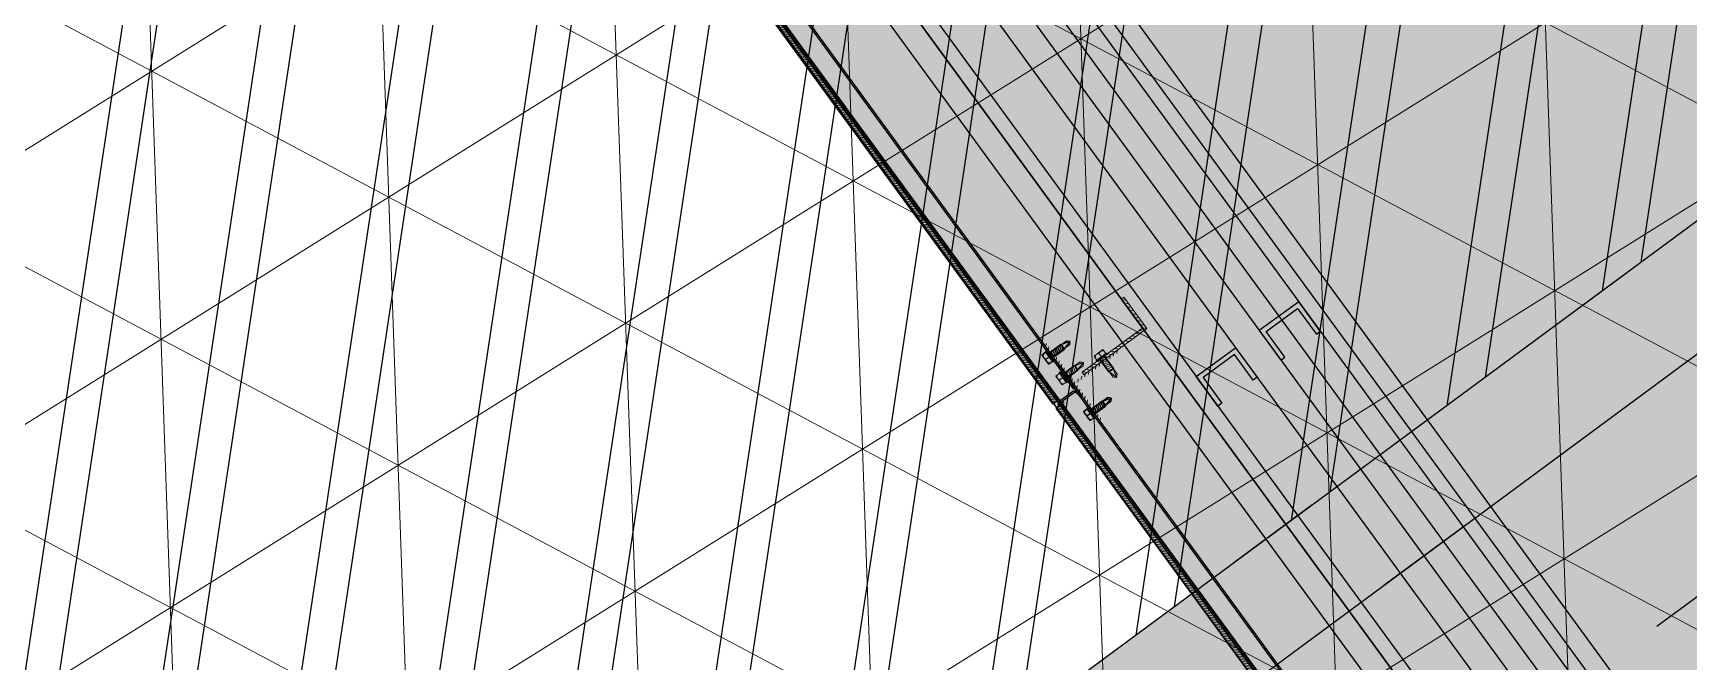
# Model space of a CAD drawing. Header units: metres. Extents: x 678805 to 1359287, y 2747329 to 5497370.
# Drawn here: x 679869.605 to 679871.302, y 2748714.041 to 2748714.685 of the extents above; entities that cross this region are included whole.
import ezdxf

# ---------------------------------------------------------------- set-up
doc = ezdxf.new("R2010")
doc.units = ezdxf.units.M
for name, pattern in [('XREF_MON_BUILDINGS$0$DASH_1', [0.4, 0.1, -0.3]), ('XREF_MON_BUILDINGS$0$Dash_2_', [0.25, 0.125, -0.125]), ('XREF_MON_BUILDINGS$0$Hidden', [0.004, 0.002, -0.002])]:
    doc.linetypes.add(name, pattern=pattern)
for name, color, linetype in [('00_XREF_MON_HSC_PAVEMENT', 7, 'Continuous'), ('00_XREF_TWQ_BUILDINGS', 7, 'Continuous'), ('XREF_MON_BUILDINGS$0$00-Modulos DEFINIDOS', 7, 'Continuous'), ('XREF_MON_BUILDINGS$0$00-Modulos ROOFS', 2, 'Continuous'), ('XREF_MON_BUILDINGS$0$02-L-01_Structure t2', 7, 'Continuous'), ('XREF_MON_BUILDINGS$0$02-L-01_Struture aux', 4, 'Continuous'), ('XREF_MON_BUILDINGS$0$02-L-Insulation', 252, 'Continuous'), ('XREF_MON_BUILDINGS$0$02-L-INT Panel', 5, 'Continuous'), ('XREF_MON_BUILDINGS$0$02-L-panel', 5, 'Continuous'), ('XREF_MON_BUILDINGS$0$02-L-Pergola Profiles', 8, 'Continuous'), ('XREF_MON_BUILDINGS$0$02-L-Pergola Projection', 8, 'Continuous'), ('XREF_MON_BUILDINGS$0$02-L-Pergola Shades', 15, 'Continuous'), ('XREF_MON_BUILDINGS$0$02-L-Pergola Shades Schematic', 8, 'Continuous')]:
    doc.layers.add(name, color=color, linetype=linetype)
doc.layers.add('XREF_MON_BUILDINGS$0$0-WIPEOUTS', color=7, linetype='Continuous', true_color=0xffffff)
doc.layers.add('XREF_MON_BUILDINGS$0$02-L-Pergola Wipeout', color=7, linetype='Continuous', true_color=0xffffff)
for name, color, linetype, lineweight in [('XREF_MON_BUILDINGS$0$02-H-251', 251, 'Continuous', 0), ('XREF_MON_BUILDINGS$0$02-H-254', 254, 'Continuous', 0), ('XREF_MON_BUILDINGS$0$02-L-01_Structure L', 7, 'Continuous', 5), ('XREF_MON_BUILDINGS$0$02-L-01_Structure T', 8, 'Continuous', 5)]:
    doc.layers.add(name, color=color, linetype=linetype, lineweight=lineweight)
doc.layers.add('XREF_MON_BUILDINGS$0$02-KH-13 Restaurant', color=7, linetype='Continuous', lineweight=30, true_color=0xed2d02)
doc.layers.add('XREF_MON_HSC_PAVEMENT$0$03-TR-Pavement_07_Precast irregular Concrete Blocks', color=7, linetype='Continuous', lineweight=5, true_color=0xb3b3b3)
doc.layers.add('XREF_MON_BUILDINGS$0$02-L-Pergola Aux', color=50, linetype='Continuous', plot=False)
doc.layers.get('XREF_MON_BUILDINGS$0$02-KH-13 Restaurant').off()
doc.linetypes.add('XREF_MON_BUILDINGS$0$BATTING', pattern='A,0.0001,-0.1,[134,ltypeshp.shx,S=0.1,R=0,X=-0.1,Y=0],-0.2,[134,ltypeshp.shx,S=0.1,R=180,X=0.1,Y=0],-0.1', length=0.4001)

# ---------------------------------------------------------------- blocks, each defined once
blk = doc.blocks.new('XREF_MON_BUILDINGS$0$modulo kiosco')
at = {"layer": 'XREF_MON_BUILDINGS$0$0-WIPEOUTS', "true_color": 0xfcfcfc}
h = blk.add_hatch(color=7, dxfattribs=at)
h.dxf.hatch_style = 1
h.paths.add_polyline_path([(119.6986085139215, -61.62058441969566), (119.6986085125245, -56.82058442011476), (124.4986085132696, -56.82058442058042), (124.4986085123383, -61.62058442132547)])
at = {"layer": 'XREF_MON_BUILDINGS$0$00-Modulos ROOFS', "lineweight": 0}
blk.add_lwpolyline([(119.6986085139215, -61.62058441969566), (119.6986085125245, -56.82058442011476), (124.4986085132696, -56.82058442058042), (124.4986085123383, -61.62058442132547)], close=True, dxfattribs=at)
at = {"layer": 'XREF_MON_BUILDINGS$0$00-Modulos ROOFS'}
blk.add_lwpolyline([(124.4986085137352, -57.12058442062698), (124.4986085132696, -56.82058442058042), (124.1986085125245, -56.82058442151174), (119.9986085128039, -56.82058442034759), (119.6986085125245, -56.82058442011476), (119.6986085125245, -57.12058442085981), (119.6986085134558, -61.32058442058042), (119.6986085139215, -61.62058441969566), (119.9986085128039, -61.62058442062698), (124.1986085125245, -61.62058442109264), (124.4986085123383, -61.62058442132547), (124.4986085128039, -61.32058442081325)], close=True, dxfattribs=at)
blk = doc.blocks.new('XREF_MON_BUILDINGS$0$lamas aluminiotriangulo')
for points in [[(680246.1479239553, 2748656.107028622), (680244.182430359, 2748658.072522218)], [(680244.182430359, 2748658.023024742), (680246.1231752174, 2748656.082279884)], [(680246.0489290054, 2748656.008033671), (680244.182430359, 2748657.874532319)], [(680244.182430359, 2748657.825034843), (680246.0241802676, 2748655.983284934)], [(680245.9499340556, 2748655.909038722), (680244.182430359, 2748657.676542419)], [(680244.182430359, 2748657.627044943), (680245.9251853178, 2748655.884289984)], [(680245.8509391058, 2748655.810043772), (680244.182430359, 2748657.478552522)], [(680244.182430359, 2748657.429055046), (680245.8261903683, 2748655.785295034)], [(680245.751944156, 2748655.711048822), (680244.182430359, 2748657.280562621)], [(680244.182430359, 2748657.231065146), (680245.7271954184, 2748655.686300084)], [(680245.6529492065, 2748655.612053873), (680244.182430359, 2748657.082572722)], [(680244.182430359, 2748657.033075246), (680245.6282004687, 2748655.587305135)], [(680245.5539542567, 2748655.513058923), (680244.1824303591, 2748656.884582822)], [(680244.1824303591, 2748656.835085346), (680245.5292055189, 2748655.488310185)], [(680245.4549593069, 2748655.414063973), (680244.1824303591, 2748656.686592923)], [(680244.1824303591, 2748656.637095447), (680245.4302105691, 2748655.389315235)], [(680245.3559643574, 2748655.315069023), (680244.1824303591, 2748656.488603022)], [(680244.1824303591, 2748656.439105547), (680245.3312156196, 2748655.290320286)], [(680245.2569694076, 2748655.216074073), (680244.1824303591, 2748656.290613123)], [(680244.1824303591, 2748656.241115647), (680245.2322206697, 2748655.191325336)], [(680245.1579744578, 2748655.117079124), (680244.1824303591, 2748656.092623224)], [(680244.1824303591, 2748656.043125748), (680245.1332257203, 2748655.092330386)], [(680245.0589795081, 2748655.018084174), (680244.1824303591, 2748655.894633324)], [(680244.182430359, 2748655.845135849), (680245.0342307702, 2748654.993335436)]]:
    blk.add_lwpolyline(points)
blk = doc.blocks.new('XREF_MON_BUILDINGS$0$PERGOLA PLEGADA')
at = {"layer": 'XREF_MON_BUILDINGS$0$02-L-Pergola Wipeout', "true_color": 0xfcfcfc}
h = blk.add_hatch(color=7, dxfattribs=at)
h.dxf.hatch_style = 1
h.paths.add_polyline_path([(4.612218253081664, 9.290000000968575), (0.3099999981932342, 4.987781745847315), (0.3099999986588955, 9.290000000037253)])
h.paths.add_polyline_path([(0.332781744771637, 4.855000000447035), (4.744999998947605, 9.267218254506588), (4.744999999529682, 4.900563496164978), (4.699436504277401, 4.855000000447035)])
h.paths.add_polyline_path([(4.854999999050051, 9.290000001899898), (9.13443650235422, 9.29000000236556), (4.854999999632128, 5.010563495568931)])
h.paths.add_polyline_path([(9.289999997243285, 9.134436507709324), (9.289999997825362, 4.855000001844019), (5.010563491727225, 4.855000000912696)])
h.paths.add_polyline_path([(4.900563491159119, 4.745000001043081), (9.267218253924511, 4.745000001508743), (4.85500000033062, 0.3327817460522056), (4.854999999166466, 4.699436508584768)])
h.paths.add_polyline_path([(9.289999997825362, 4.612218253780156), (9.289999998291023, 0.3100000019185245), (4.987781747244298, 0.3100000009872019)])
h.paths.add_polyline_path([(0.465563491685316, 0.3100000000558794), (4.744999999064021, 4.589436508249491), (4.745000000111759, 0.3100000014528632)])
h.paths.add_polyline_path([(0.3099999980768189, 4.745000000111759), (4.589436504989862, 4.745000000111759), (0.3099999976111576, 0.4655634895898402)])
h.paths.add_polyline_path([(9.399999998277053, 0.2000000020489097), (0.1999999997206032, 0.1999999997206032), (0.1999999986728653, 9.399999999906868), (9.399999999324791, 9.400000001769513)])
at = {"layer": 'XREF_MON_BUILDINGS$0$02-L-Pergola Aux', "linetype": 'XREF_MON_BUILDINGS$0$Dash_2_', "ltscale": 0.5}
blk.add_line((0, 0), (-1.396983861923218e-09, 9.599999999627471), dxfattribs=at)
at = {"layer": 'XREF_MON_BUILDINGS$0$02-L-Pergola Profiles'}
for points in [[(9.399999998277053, 0.2000000020489097), (0.1999999997206032, 0.1999999997206032), (0.1999999986728653, 9.399999999906868), (9.399999999324791, 9.400000001769513)], [(0.3099999986588955, 9.290000000037253), (9.289999997243285, 9.29000000236556), (9.289999998291023, 0.3100000019185245), (0.3099999976111576, 0.3100000000558794)]]:
    blk.add_lwpolyline(points, close=True, dxfattribs=at)
at = {"layer": 'XREF_MON_BUILDINGS$0$02-L-Pergola Projection', "linetype": 'XREF_MON_BUILDINGS$0$DASH_1'}
for points in [[(9.399999998277053, 0.2000000020489097), (0.1999999997206032, 0.1999999997206032), (0.1999999986728653, 9.399999999906868), (9.399999999324791, 9.400000001769513)], [(0.3099999986588955, 9.290000000037253), (9.289999997243285, 9.29000000236556), (9.289999998291023, 0.3100000019185245), (0.3099999976111576, 0.3100000000558794)]]:
    blk.add_lwpolyline(points, close=True, dxfattribs=at)
at = {"layer": 'XREF_MON_BUILDINGS$0$02-L-Pergola Shades'}
blk.add_blockref('XREF_MON_BUILDINGS$0$lamas aluminiotriangulo', (-680243.8724303602, -2748649.153753279), dxfattribs=at)
at = {"layer": 'XREF_MON_BUILDINGS$0$02-L-Pergola Shades Schematic'}
blk.add_blockref('XREF_MON_BUILDINGS$0$lamas aluminiotriangulo', (-680243.8724303602, -2748649.153753279), dxfattribs=at)
blk = doc.blocks.new('XREF_MON_BUILDINGS$0$AUTORROSCANTE')
at = {"layer": 'XREF_MON_BUILDINGS$0$02-L-01_Structure t2', "color": 0}
for p, q in [((-31.20000000000002, 5.629165124598842), (-26.19999999999959, 5.62916512459816)), ((-31.19999999999999, -3.410605131648481e-13), (-26.19999999999976, 0)), ((-2.365309734828713, 2.5), (-25, 2.5)), ((0, 0), (-8.999999999999972, 2.5)), ((0, 0), (-3.600692283157343, -1.09366380576239)), ((0, 0), (-2.365309734828713, 2.5)), ((0, 0), (-2.365309734828713, -2.5)), ((-31.20000000000002, -5.629165124598899), (-26.19999999999948, -5.629165124599581)), ((-2.365309734828713, -2.5), (-25, -2.5)), ((-3.600692283157343, -1.09366380576239), (-2.365309734828713, -2.5))]:
    blk.add_line(p, q, dxfattribs=at)
at = {"layer": 'XREF_MON_BUILDINGS$0$02-L-01_Structure t2', "color": 253}
for p, q in [((-25, 3.149999999999977), (-8.999999999999943, 3.150000000000034)), ((-23.47427264461649, -3.14999999999992), (-25, 2.662522019210144)), ((-21.40651940967126, -3.14999999999992), (-23.06020473028568, 3.149999999999864)), ((-19.338766174726, -3.14999999999992), (-20.99245149534045, 3.14999999999992)), ((-17.27101293978083, -3.14999999999992), (-18.92469826039516, 3.150000000000034)), ((-15.20325970483566, -3.14999999999992), (-16.85694502544993, 3.150000000000034)), ((-13.1355064698904, -3.14999999999992), (-14.78919179050473, 3.149999999999977)), ((-11.06775323494514, -3.14999999999992), (-12.72143855555953, 3.149999999999977)), ((-9, -3.14999999999992), (-10.65368532061433, 3.150000000000034)), ((-9, -3.14999999999992), (-8.999999999999972, 3.150000000000034)), ((-25, -3.149999999999977), (-9, -3.149999999999977)), ((-3.600692283157343, -1.09366380576239), (-9, -2.5))]:
    blk.add_line(p, q, dxfattribs=at)
at = {"layer": 'XREF_MON_BUILDINGS$0$02-L-01_Structure t2', "color": 0}
for points in [[(-31.20000000000002, 5.629165124598842), (-26.19999999999996, 5.629165124598842), (-26.19999999999996, -5.629165124599581), (-31.20000000000002, -5.629165124599581)], [(-26.19999999999951, 6.5), (-25, 6.5), (-25, -6.500000000000057), (-26.19999999999951, -6.500000000000057)]]:
    blk.add_lwpolyline(points, close=True, dxfattribs=at)
for centre, start, end in [((-26.98608579049073, 2.367525475711773), 129.2840388374925, 214.1828116507075), ((-26.98608579049073, -2.366719793068796), 145.8304296466695, 230.7332658614822)]:
    blk.add_arc(centre, 4.213914209509284, start, end, dxfattribs=at)
blk = doc.blocks.new('XREF_MON_BUILDINGS$0$ULMA_Montante VV')
at = {"layer": 'XREF_MON_BUILDINGS$0$02-H-251', "ltscale": 125}
h = blk.add_hatch(dxfattribs=at)
h.set_pattern_fill('ANSI31', color=256, scale=0.001, angle=450, style=0)
h.set_pattern_definition([(134.9999999999999, (-0.05125000000043656, -0.00250000000005457), (-0.002245064030267289, -0.002245064030267287), [])])
edge = h.paths.add_edge_path()
edge.add_line((-0.05095000000073924, -0.00250000000005457), (0.04844999999841093, -0.00250000000005457))
edge.add_arc((0.04844999999841093, -0.002200000000129876), 0.0003, 270, 360)
edge.add_line((0.04874999999992724, -0.002200000000129876), (0.04874999999992724, -0.0003000000001520675))
edge.add_arc((0.04844999999841093, -0.0003000000001520675), 0.0003, 0, 90)
edge.add_line((0.04844999999841093, 0), (0, 0))
edge.add_line((0, 0), (0, 0.05719999999996617))
edge.add_arc((-0.0003000000015163096, 0.05719999999996617), 0.0003, 0, 90)
edge.add_line((-0.0003000000015163096, 0.05749999999989086), (-0.002200000000811997, 0.05749999999989086))
edge.add_arc((-0.002200000000811997, 0.05719999999996617), 0.0003, 90, 180)
edge.add_line((-0.002500000000509317, 0.05719999999996617), (-0.002500000000509317, 0))
edge.add_line((-0.002500000000509317, 0), (-0.05095000000073924, 0))
edge.add_arc((-0.05095000000073924, -0.0003000000001520675), 0.0003, 90, 180)
edge.add_line((-0.05125000000043656, -0.0003000000001520675), (-0.05125000000043656, -0.002200000000129876))
edge.add_arc((-0.05095000000073924, -0.002200000000129876), 0.0003, 180, 270)
blk = doc.blocks.new('XREF_MON_BUILDINGS$0$ULMA_Autotaladrante')
at = {"layer": 'XREF_MON_BUILDINGS$0$02-L-01_Structure T', "color": 252}
for p, q in [((-0.02500000000509317, 2.273736754432321e-13), (-0.02263469026956955, 0.00250000000005457)), ((-0.02500000000509317, 2.273736754432321e-13), (-0.01600000000325963, 0.00250000000005457)), ((-0.02500000000509317, 2.273736754432321e-13), (-0.02263469026956955, -0.002499999999599822)), ((-0.02500000000509317, 2.273736754432321e-13), (-0.02139930772136722, -0.001093663805477263)), ((-0.02263469026956955, 0.00250000000005457), (0, 0.00250000000005457)), ((0, 0.003150000000232467), (-0.01600000000325963, 0.003150000000232467)), ((-0.01600000000325963, -0.003149999999777719), (-0.01600000000325963, 0.003150000000232467)), ((-0.01600000000325963, -0.003149999999777719), (-0.01434631468237058, 0.003150000000232467)), ((-0.01393224676803584, -0.003149999999777719), (-0.01227856144714679, 0.003150000000232467)), ((-0.0118644935323573, -0.003149999999777719), (-0.01021080821146825, 0.003150000000232467)), ((-0.00979674029713351, -0.003149999999777719), (-0.008143054976244457, 0.003150000000232467)), ((-0.00772898706190972, -0.003149999999777719), (-0.006075301741020667, 0.003150000000232467)), ((-0.005661233826231182, -0.003149999999777719), (-0.004007548505342129, 0.003150000000232467)), ((-0.003593480591007392, -0.003149999999777719), (-0.001939795270118339, 0.003150000000232467)), ((-0.001525727355783602, -0.003149999999777719), (0, 0.002662522019363678)), ((0.006200000001172157, 0.005629165124673818), (0.001200000000153523, 0.005629165124673818)), ((0.006200000001172157, 2.273736754432321e-13), (0.001200000000153523, 2.273736754432321e-13)), ((-0.02139930772136722, -0.001093663805477263), (-0.02263469026956955, -0.002499999999599822)), ((-0.02263469026956955, -0.002499999999599822), (0, -0.002499999999599822)), ((-0.02139930772136722, -0.001093663805477263), (-0.01600000000325963, -0.002499999999599822)), ((0, -0.003149999999777719), (-0.01600000000325963, -0.003149999999777719)), ((0.006200000001172157, -0.005629165124219071), (0.001200000000153523, -0.005629165124219071))]:
    blk.add_line(p, q, dxfattribs=at)
for points in [[(0.001200000000153523, 0.006499999999959982), (0, 0.006499999999959982), (0, -0.006499999999732609), (0.001200000000153523, -0.006499999999732609)], [(0.006200000001172157, 0.005629165124673818), (0.001200000000153523, 0.005629165124673818), (0.001200000000153523, -0.005629165124219071), (0.006200000001172157, -0.005629165124219071)]]:
    blk.add_lwpolyline(points, close=True, dxfattribs=at)
for centre, start, end in [((0.001986085791031655, 0.002367525475847287), 325.8171883654993, 50.71596115511253), ((0.001986085791031655, -0.002366719792689764), 309.2667341381091, 34.16957033823044)]:
    blk.add_arc(centre, 0.004213914210367771, start, end, dxfattribs=at)
blk = doc.blocks.new('XREF_MON_BUILDINGS$0$ULMA_Escuadra40x80_Seccion')
at = {"layer": 'XREF_MON_BUILDINGS$0$02-H-251', "ltscale": 125}
h = blk.add_hatch(dxfattribs=at)
h.set_pattern_fill('ANSI31', color=256, scale=0.001, angle=360, style=0)
h.set_pattern_definition([(45, (0, 0), (-0.002245064030267288, 0.002245064030267289), [])])
h.paths.add_polyline_path([(0, 0.0799999999994725), (0.002999999989697244, 0.0799999999994725), (0.002999999989697244, 0.002999999999701686), (0.03999999999359716, 0.002999999999701686), (0.03999999999359716, 0), (0, 0)])
at = {"layer": 'XREF_MON_BUILDINGS$0$02-L-01_Structure L', "linetype": 'Continuous'}
blk.add_lwpolyline([(0, 0.0799999999994725), (0.002999999989697244, 0.0799999999994725), (0.002999999989697244, 0.002999999999701686), (0.03999999999359716, 0.002999999999701686), (0.03999999999359716, 0), (0, 0)], close=True, dxfattribs=at)
blk = doc.blocks.new('XREF_MON_BUILDINGS$0$Modulos_Restaurant Monasya')
at = {"layer": 'XREF_MON_BUILDINGS$0$02-H-251', "linetype": 'XREF_MON_BUILDINGS$0$Hidden', "ltscale": 125}
h = blk.add_hatch(dxfattribs=at)
h.set_pattern_fill('ANSI31', color=256, scale=0.001, angle=630, style=0)
h.set_pattern_definition([(315, (-48.28862803114397, -117.4293022576755), (0.002245064030267289, 0.002245064030267287), [])])
edge = h.paths.add_edge_path()
edge.add_line((4.770615753843572, 6.568138683918166), (4.770613021739507, 6.570138682052006))
edge.add_line((4.770613021739564, 6.570138682052063), (4.770849045213822, 6.577010505516286))
edge.add_line((4.770849045213765, 6.577010505516343), (4.771791927249552, 6.577890627382432))
edge.add_arc((4.771587219514345, 6.578109932519284), 0.0003, -46.97173095951917, 43.02826904049222)
edge.add_line((4.771806524651197, 6.578314640254691), (4.770926228900862, 6.579257708573666))
edge.add_line((4.770926228900862, 6.579257708573666), (4.770986349193436, 6.581008110869734))
edge.add_line((4.770986349193436, 6.581008110869677), (4.771929269878058, 6.581888268812124))
edge.add_arc((4.771724562141969, 6.582107573949203), 0.0003, -46.97173095950436, 43.02826904049222)
edge.add_line((4.771943867278821, 6.58231228168461), (4.771063535446928, 6.583255388658758))
edge.add_line((4.771063535446956, 6.583255388658815), (4.771508526829052, 6.59621131274662))
edge.add_arc((4.773507348185376, 6.596142660115676), 0.002, 90.07826904048079, 178.0328605515946, ccw=False)
edge.add_line((4.773504616081311, 6.59814265824946), (4.780233964282331, 6.598151850897809))
edge.add_line((4.780233964282331, 6.598151850897922), (4.789574754554877, 6.598164610915378))
edge.add_line((4.789574754554906, 6.598164610915321), (4.789581789722888, 6.593014615720564))
edge.add_line((4.789581789722831, 6.593014615720564), (4.790581788789979, 6.593015981772625))
edge.add_line((4.790581788790007, 6.593015981772625), (4.790574524953342, 6.598333370653679))
edge.add_arc((4.790874524673086, 6.598333780469263), 0.0003, -239.92173095952353, -179.9217309595192, ccw=False)
edge.add_line((4.790724169902489, 6.598593382940296), (4.793602280240009, 6.600260307059161))
edge.add_arc((4.793451925469412, 6.600519909530137), 0.0003, -59.92173095950476, 120.0782690404765)
edge.add_line((4.793301570698759, 6.600779512001056), (4.791022986586484, 6.599459817351432))
edge.add_arc((4.790872631815887, 6.599719419822465), 0.0003, -179.9217309595192, -59.92173095952347, ccw=False)
edge.add_line((4.790572632096087, 6.599719010006881), (4.790562049338092, 6.607465968289945))
edge.add_line((4.790562049338121, 6.607465968289945), (4.789562050270973, 6.607464602237885))
edge.add_line((4.789562050270945, 6.607464602237885), (4.789570246583139, 6.601464607836308))
edge.add_line((4.789570246583139, 6.601464607836308), (4.78782024821561, 6.60146221724523))
edge.add_arc((4.787820589728653, 6.601212217478521), 0.0002500000000000272, 90.0782690404808, 270.0782690404808)
edge.add_line((4.78782093124164, 6.600962217711755), (4.78957092960917, 6.600964608302833))
edge.add_line((4.78957092960917, 6.600964608302776), (4.789572295661202, 6.599964609235828))
edge.add_line((4.78957229566123, 6.599964609235828), (4.773327887976336, 6.59994241850899))
edge.add_arc((4.773325155872271, 6.60194241664283), 0.002, -172.4743141093213, -89.92173095951921, ccw=False)
edge.add_line((4.771342383379647, 6.601680475348532), (4.770561863090904, 6.607588647109369))
edge.add_line((4.770561863090848, 6.607588647109425), (4.76876186477034, 6.60758618821575))
edge.add_line((4.76876186477034, 6.607586188215693), (4.768815755523065, 6.568136225024491))
edge.add_line((4.768815755523065, 6.568136225024547), (4.770615753843572, 6.568138683918223))
at = {"layer": 'XREF_MON_BUILDINGS$0$02-H-254', "ltscale": 125}
h = blk.add_hatch(dxfattribs=at)
h.set_pattern_fill('ANSI31', color=256, scale=0.0005, angle=270, style=0)
h.set_pattern_definition([(315, (-48.16132448182994, -117.2865440431397), (0.001122532015133644, 0.001122532015133644), [])])
h.paths.add_polyline_path([(4.79746358330658, 6.601675390761217), (4.796650960666113, 7.196544299174208), (4.791718777102062, 7.196537561548555), (4.792533127878869, 6.601668655496271)])
h = blk.add_hatch(dxfattribs=at)
h.set_pattern_fill('ANSI31', color=256, scale=0.0005, angle=270, style=0)
h.set_pattern_definition([(315, (-48.16132448182994, -116.6865440431398), (0.001122532015133644, 0.001122532015133644), [])])
h.paths.add_polyline_path([(4.798283214526919, 6.001675950590881), (4.797470591886452, 6.596544859003986), (4.7925384083224, 6.596538121378218), (4.793352759099207, 6.001669215325935)])
at = {"layer": 'XREF_MON_BUILDINGS$0$02-L-01_Struture aux'}
for p, q in [((4.764725982098582, 9.563054933962237), (4.771177588081741, 4.840148462933714)), ((4.773049706183599, 4.831862822134328), (4.766586667209538, 9.56305747575732)), ((4.77312758356328, 4.840151126685898), (4.766675866697597, 9.563057597608578))]:
    blk.add_line(p, q, dxfattribs=at)
at = {"layer": 'XREF_MON_BUILDINGS$0$02-L-01_Struture aux', "linetype": 'Continuous'}
for p, q in [((4.584459775261962, 5.074947111126564), (4.578667714642165, 9.314943155000266)), ((4.614459747283149, 5.074988092687592), (4.608667686663296, 9.314984136561181))]:
    blk.add_line(p, q, dxfattribs=at)
at = {"layer": 'XREF_MON_BUILDINGS$0$02-L-01_Struture aux', "linetype": 'XREF_MON_BUILDINGS$0$Hidden'}
for p, q in [((4.76876186477034, 6.607586188215693), (4.770561863090848, 6.607588647109425)), ((4.768815755523065, 6.568136225024547), (4.76876186477034, 6.607586188215693)), ((4.771342383379647, 6.601680475348532), (4.770561863090848, 6.607588647109425)), ((4.773327887976336, 6.599942418508933), (4.78957229566123, 6.599964609235828)), ((4.78781997500522, 6.601662217058676), (4.78956997337275, 6.601664607649697)), ((4.787820658031251, 6.601162217525145), (4.78957065639878, 6.601164608116166)), ((4.789562050270945, 6.607464602237885), (4.790562049338121, 6.607465968289945)), ((4.78956997337275, 6.601664607649697), (4.789562050270945, 6.607464602237885)), ((4.78957229566123, 6.599964609235828), (4.78957065639878, 6.601164608116166)), ((4.790572632096087, 6.599719010006881), (4.790562049338121, 6.607465968289945)), ((4.793602280240009, 6.600260307059104), (4.790724169902489, 6.598593382940296)), ((4.793301570698759, 6.600779512001056), (4.79102298658654, 6.599459817351432)), ((4.771508526829052, 6.59621131274662), (4.771063535446956, 6.583255388658815)), ((4.771943867278821, 6.58231228168461), (4.771063535446956, 6.583255388658815)), ((4.773504616081311, 6.59814265824946), (4.780233964282331, 6.598151850897922)), ((4.780233964282331, 6.598151850897922), (4.789574754554906, 6.598164610915321)), ((4.789581789722831, 6.593014615720564), (4.789574754554906, 6.598164610915321)), ((4.789581789722831, 6.593014615720564), (4.790581788790007, 6.593015981772625)), ((4.790581788790007, 6.593015981772625), (4.790574524953342, 6.598333370653679)), ((4.768815755523065, 6.568136225024547), (4.770615753843572, 6.568138683918166)), ((4.770849045213765, 6.577010505516343), (4.770613021739564, 6.570138682052063)), ((4.770614046278524, 6.56938868275188), (4.770613021739564, 6.570138682052063)), ((4.770615753843572, 6.568138683918166), (4.770613021739564, 6.570138682052063)), ((4.771791927249581, 6.577890627382432), (4.770849045213765, 6.577010505516343)), ((4.770986349193436, 6.581008110869677), (4.770926228900862, 6.579257708573666)), ((4.771806524651197, 6.578314640254691), (4.770926228900862, 6.579257708573666)), ((4.771929269878115, 6.581888268812124), (4.770986349193436, 6.581008110869677))]:
    blk.add_line(p, q, dxfattribs=at)
at = {"layer": 'XREF_MON_BUILDINGS$0$02-L-01_Struture aux'}
for points in [[(4.792046347283929, 4.92553207572985), (4.785711200970525, 9.56308360088997)], [(4.792252121608328, 4.840177251377101), (4.785800403826158, 9.563083722745775)], [(4.786481352121712, 9.563084652957402), (4.792816498435116, 4.925533127797395)], [(4.786570554977402, 9.563084774813321), (4.793022272869166, 4.840178223175942)]]:
    blk.add_lwpolyline(points, dxfattribs=at)
at = {"layer": 'XREF_MON_BUILDINGS$0$02-L-01_Struture aux', "linetype": 'Continuous'}
for points in [[(4.532243448732004, 6.697343451963663), (4.532294629445971, 6.659877329630264), (4.582294582793509, 6.65994563223194), (4.582243402073175, 6.697411754565225), (4.577243406738432, 6.697404924305035), (4.577287757198576, 6.664938797306492), (4.537287794521376, 6.664884155225197), (4.537243444066746, 6.697350282231357), (4.532243448732004, 6.69734345197128)], [(4.662243327422857, 6.697521038727702), (4.662294508149557, 6.660054916394417), (4.61229455480202, 6.659986613792855), (4.612243374081686, 6.69745273612614), (4.617243369416485, 6.69745956638633), (4.617287719876572, 6.664993439387787), (4.657287682553772, 6.665048081469083), (4.657243332088115, 6.697514208475242), (4.662243327422857, 6.697521038735319)]]:
    blk.add_lwpolyline(points, dxfattribs=at)
at = {"layer": 'XREF_MON_BUILDINGS$0$02-L-01_Struture aux', "linetype": 'XREF_MON_BUILDINGS$0$Hidden'}
for centre, radius, start, end in [((4.773325155872271, 6.60194241664283), 0.002, 187.5256858909291, 270.0782690404816), ((4.787820316518264, 6.601412217291911), 0.0002500000000000272, 90.07826904048, 270.0782690404816), ((4.790872631815887, 6.599719419822465), 0.0003, 180.0782690404816, 300.07826900877), ((4.793451925469412, 6.600519909530137), 0.0003, 300.07826900877, 120.0782690087714), ((4.773507348185376, 6.596142660115676), 0.002, 90.07826904048, 178.0328605543849), ((4.790874524673086, 6.598333780469263), 0.0003, 120.0782690087714, 180.0782690404816), ((4.771587219514345, 6.578109932519284), 0.0003, 313.0282690147219, 43.02826904651283), ((4.771724562141969, 6.582107573949203), 0.0003, 313.028269112277, 43.02826904651283)]:
    blk.add_arc(centre, radius, start, end, dxfattribs=at)
at = {"layer": 'XREF_MON_BUILDINGS$0$02-L-Insulation', "linetype": 'XREF_MON_BUILDINGS$0$BATTING', "ltscale": 0.08}
blk.add_line((4.698749092095454, 9.517851934409238), (4.705323989936687, 4.70479097964858), dxfattribs=at)
at = {"layer": 'XREF_MON_BUILDINGS$0$02-L-Insulation', "linetype": 'XREF_MON_BUILDINGS$0$BATTING', "ltscale": 0.04}
blk.add_line((4.559452968334824, 5.079912955160582), (4.553667737975161, 9.314909003699428), dxfattribs=at)
at = {"layer": 'XREF_MON_BUILDINGS$0$02-L-INT Panel', "linetype": 'Continuous'}
for p, q in [((4.679678254953728, 4.915077035357287), (4.673449057685673, 9.475072780656662)), ((4.673449057684365, 9.475072780658026), (4.679678254957594, 4.915077035359788)), ((4.520229664683143, 4.511316058934314), (4.513667775296653, 9.314854361621316)), ((4.534459821918915, 5.074878808525002), (4.528667761299062, 9.314874852398704)), ((4.66445970062432, 5.075056395289154), (4.658667640004523, 9.315052439162857)), ((4.500229540149974, 4.511393561133675), (4.493695114998332, 9.294827059241586)), ((4.679459686626728, 5.075076886069612), (4.673906685112456, 9.140073093231765))]:
    blk.add_line(p, q, dxfattribs=at)
at = {"layer": 'XREF_MON_BUILDINGS$0$02-L-panel'}
blk.add_line((4.794181467674321, 5.402387115224998), (4.788474162178773, 9.571456315801926), dxfattribs=at)
for points in [[(4.791720125692564, 7.19653756339085), (4.796650960666113, 7.196544299174208), (4.79746358330658, 6.601675390761217), (4.792538102205526, 6.601668662291447), (4.791720125692564, 7.19653756339085)], [(4.792539756912902, 6.596538123220514), (4.797470591886452, 6.596544859003986), (4.798283214526919, 6.001675950590881), (4.793357733425864, 6.001669222121111), (4.792545110785454, 6.596538130534215)]]:
    blk.add_lwpolyline(points, dxfattribs=at)
at = {"layer": 'XREF_MON_BUILDINGS$0$02-L-panel', "ltscale": 125}
blk.add_lwpolyline([(4.792538102205526, 6.601668662291447), (4.79746358330658, 6.601675390761217)], dxfattribs=at)
at = {"layer": 'XREF_MON_BUILDINGS$0$02-L-01_Struture aux'}
for name, p, rotation in [('XREF_MON_BUILDINGS$0$ULMA_Montante VV', (4.766281401138826, 6.59328315834148), 90.0782690404808), ('XREF_MON_BUILDINGS$0$ULMA_Autotaladrante', (4.728954456423821, 6.587732162624663), 270.0877511496748), ('XREF_MON_BUILDINGS$0$ULMA_Escuadra40x80_Seccion', (4.674221998235566, 6.590657397956081), 270.0782690404808), ('XREF_MON_BUILDINGS$0$ULMA_Autotaladrante', (4.772171517851234, 6.580523502338226), 0.08301009254722032)]:
    blk.add_blockref(name, p, dxfattribs=dict(at, rotation=rotation))
at = {"layer": 'XREF_MON_BUILDINGS$0$02-L-01_Struture aux', "xscale": -0.001000000003841705, "yscale": 0.001000000003841706, "zscale": 0.001000000003841706, "rotation": 0.07826904048080507}
for p in [(4.745785729516228, 6.62670252603573), (4.746006418531579, 6.554859714000601)]:
    blk.add_blockref('XREF_MON_BUILDINGS$0$AUTORROSCANTE', p, dxfattribs=at)
blk = doc.blocks.new('XREF_MON_BUILDINGS')
at = {"layer": 'XREF_MON_BUILDINGS$0$02-KH-13 Restaurant', "linetype": 'Continuous', "xscale": -1, "rotation": 126.0584132300309}
blk.add_blockref('XREF_MON_BUILDINGS$0$modulo kiosco', (679753.2031420153, 2748779.079410687), dxfattribs=at)
at = {"layer": 'XREF_MON_BUILDINGS$0$02-L-Pergola Projection', "rotation": 126.4396707398235}
blk.add_blockref('XREF_MON_BUILDINGS$0$PERGOLA PLEGADA', (679876.8199232904, 2748718.175619506), dxfattribs=at)
at = {"layer": 'XREF_MON_BUILDINGS$0$00-Modulos DEFINIDOS', "rotation": 216.0573440932065}
blk.add_blockref('XREF_MON_BUILDINGS$0$Modulos_Restaurant Monasya', (679870.6460366151, 2748722.461789462), dxfattribs=at)
blk = doc.blocks.new('XREF_MON_HSC_PAVEMENT')
at = {"layer": 'XREF_MON_HSC_PAVEMENT$0$03-TR-Pavement_07_Precast irregular Concrete Blocks', "linetype": 'Continuous'}
h = blk.add_hatch(dxfattribs=at)
h.set_pattern_fill('NET3', color=256, scale=0.075, angle=92)
h.set_pattern_definition([(91.99999999999997, (679898.7697564481, 2748715.385348614), (-0.2379799406839221, -0.008310442652282986), []), (152, (679898.7697564481, 2748715.385348614), (-0.1117929158883903, -0.2102518955495319), []), (212, (679898.7697564481, 2748715.385348614), (0.1261870247955318, -0.201941452897249), [])])
h.paths.add_polyline_path([(679858.5016801929, 2748700.126433144), (679883.3906801362, 2748715.619636551), (679862.621122878, 2748743.643882493), (679859.153208235, 2748741.480948735), (679858.8356451598, 2748741.990027512), (679839.8293875301, 2748730.135477967)])

msp = doc.modelspace()

# ---------------------------------------------------------------- block references
at = {"layer": '00_XREF_MON_HSC_PAVEMENT'}
msp.add_blockref('XREF_MON_HSC_PAVEMENT', (0, 0), dxfattribs=at)

# ---------------------------------------------------------------- next in the draw order: block references
at = {"layer": '00_XREF_TWQ_BUILDINGS'}
msp.add_blockref('XREF_MON_BUILDINGS', (0, 0), dxfattribs=at)

# ---------------------------------------------------------------- next in the draw order: block references
msp.add_blockref('XREF_MON_BUILDINGS', (0, 0))

doc.saveas('drawing.dxf')
